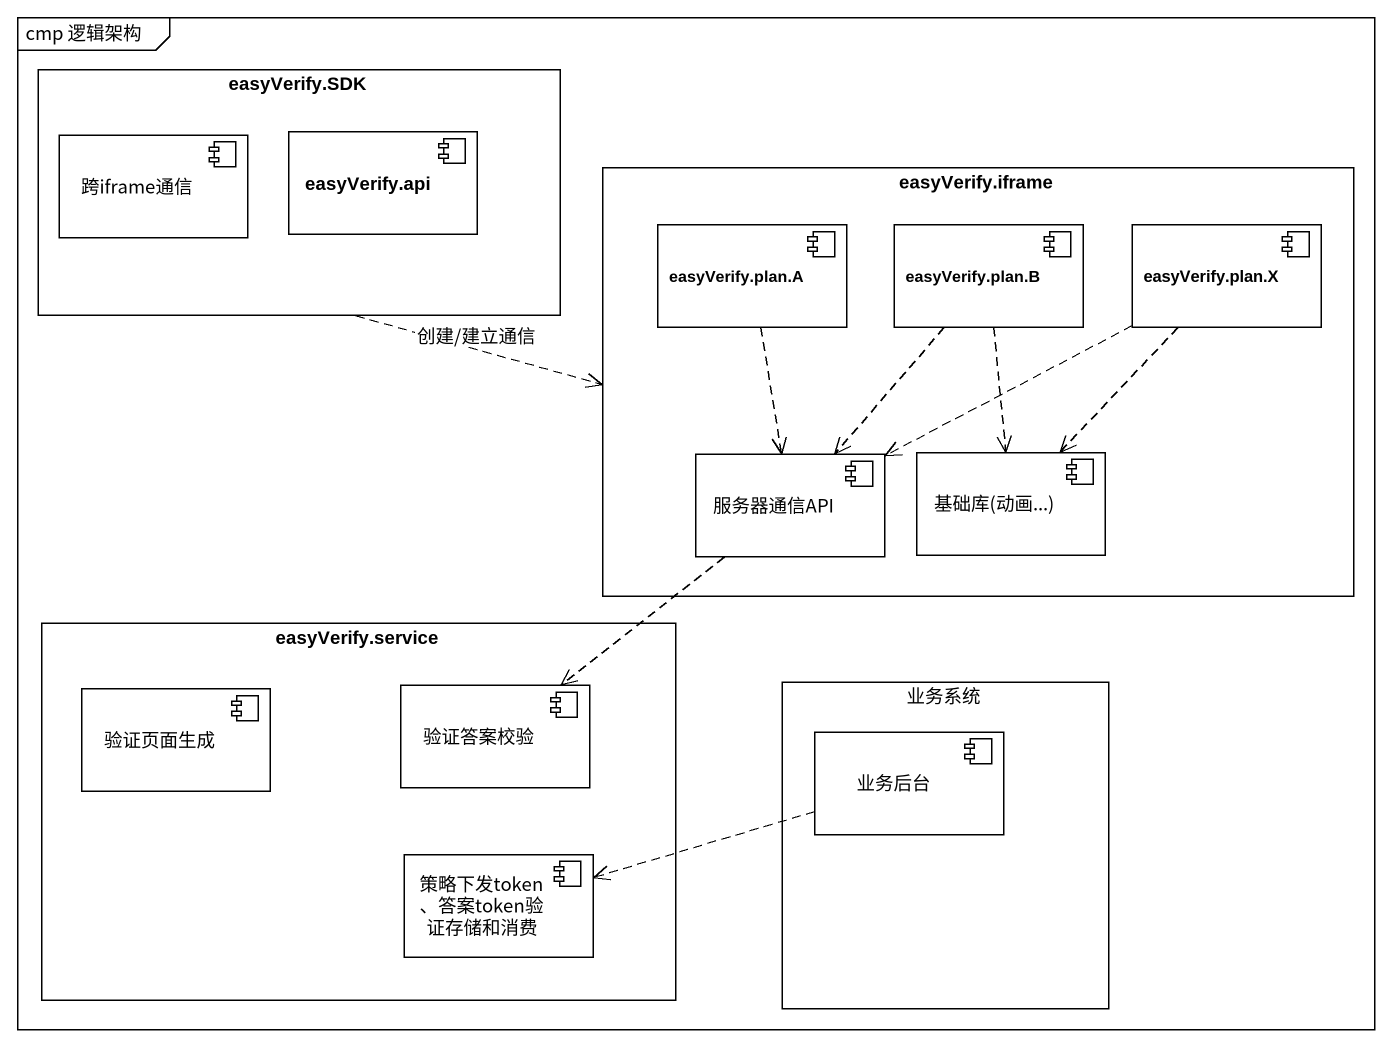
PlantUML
@startuml
mainframe cmp 逻辑架构
rectangle "easyVerify.SDK" as easyVerify_SDK {
  component 跨iframe通信
  component "easyVerify.api" as easyVerify_api
}
rectangle "easyVerify.iframe" as easyVerify_iframe {
  component "easyVerify.plan.A" as easyVerify_plan_A
  component "easyVerify.plan.B" as easyVerify_plan_B
  component "easyVerify.plan.X" as easyVerify_plan_X
  component 服务器通信API
  component "基础库(动画...)" as 基础库_动画
}
rectangle "easyVerify.service" as easyVerify_service {
  component 验证页面生成
  component 验证答案校验
  component "策略下发token、答案token验证存储和消费" as 策略下发token_答案token验证存储和消费
}
rectangle 业务系统 {
  component 业务后台
}
easyVerify_SDK .right.> easyVerify_iframe : 创建/建立通信
easyVerify_plan_A ..> 服务器通信API
easyVerify_plan_B ..> 服务器通信API
easyVerify_plan_B ..> 基础库_动画
easyVerify_plan_X .left.> 服务器通信API
easyVerify_plan_X ..> 基础库_动画
服务器通信API ..> 验证答案校验
业务后台 .left.> 策略下发token_答案token验证存储和消费
@enduml
